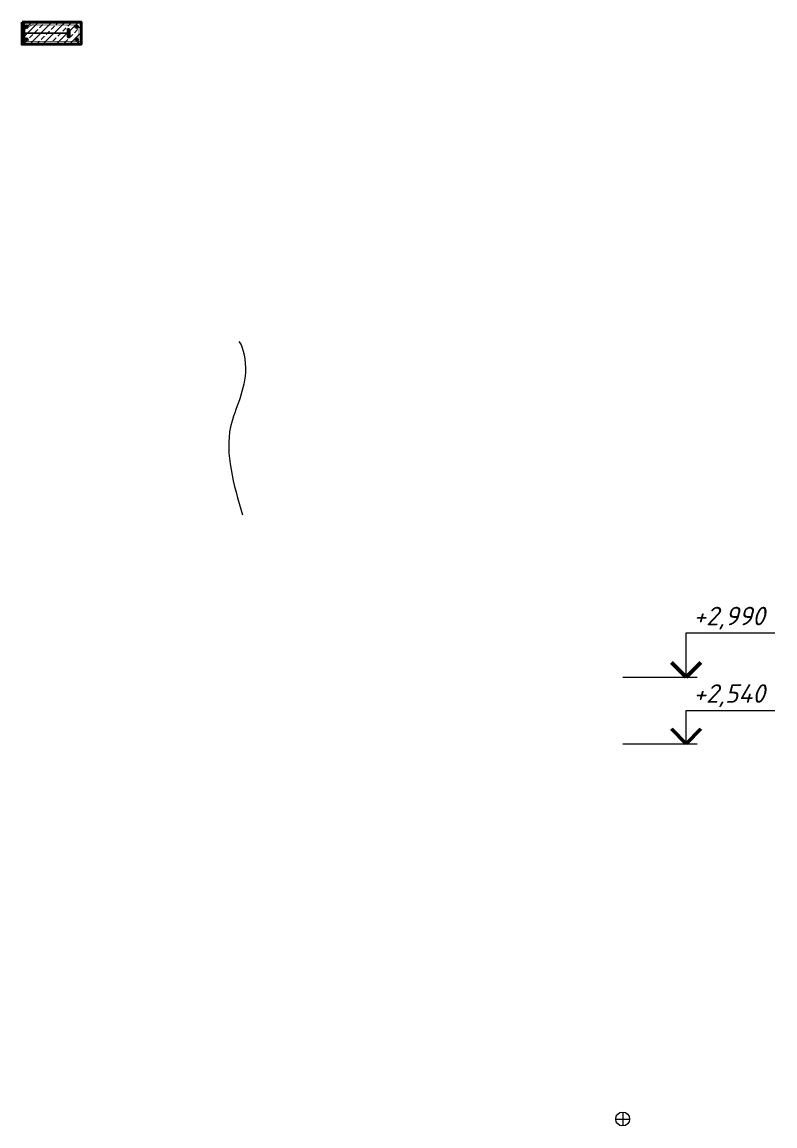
# Model space of a CAD drawing. Header units: millimetres. Extents: x -1807136 to 209800, y 0 to 410608.
# Drawn here: x 49953 to 55049, y 35561 to 43032 of the extents above; entities that cross this region are included whole.
import ezdxf

# ---------------------------------------------------------------- set-up
doc = ezdxf.new("R2010")
doc.units = ezdxf.units.MM
doc.header["$PDMODE"] = 3
doc.linetypes.add('HIDDEN', pattern=[0.375, 0.25, -0.125])
doc.layers.get('0').update_dxf_attribs({"lineweight": 5})
doc.layers.get('Defpoints').update_dxf_attribs({"lineweight": 0})
for name, color, linetype, lineweight in [('!!!Металл разрез', 7, 'Continuous', 35), ('#Арматура', 152, 'Continuous', 30), ('#Бетон разрез', 22, 'Continuous', 40), ('#разм', 7, 'Continuous', 9), ('A-okno', 7, 'Continuous', 0), ('k_ Каркасы', 66, 'Continuous', 0)]:
    doc.layers.add(name, color=color, linetype=linetype, lineweight=lineweight)
doc.layers.add('#Hatch', color=252, linetype='Continuous', lineweight=5, true_color=0x696969)
doc.styles.add('STEP PR', font='isocpeui.ttf')
doc.dimstyles.new('высотные отметки', dxfattribs={"dimtxt": 500, "dimasz": 100, "dimexe": 100, "dimexo": 0.625, "dimgap": 50, "dimtad": 1, "dimtih": 1, "dimtoh": 1, "dimdec": 3, "dimlfac": 0.001, "dimrnd": 0.005, "dimzin": 9, "dimtxsty": 'STEP PR', "dimblk": 'NONE', "dimcen": 100, "dimdle": 100, "dimse1": 1, "dimse2": 1, "dimsd1": 1, "dimsd2": 1, "dimadec": 0, "dimazin": 0, "dimtfac": 1, "dimtdec": 3, "dimtmove": 0, "dimatfit": 2, "dimldrblk": 'NONE', "dimfxl": 1, "dimarcsym": 0})

# ---------------------------------------------------------------- blocks, each defined once
blk = doc.blocks.new('*D590')
at = {"layer": 'Defpoints', "color": 0, "ltscale": 3, "transparency": 16777216}
for p in [(4576313, -918920, 0), (4577210, -918920), (4576313, -924000)]:
    blk.add_point(p, dxfattribs=at)
at = {"layer": '#разм', "color": 0, "ltscale": 3, "transparency": 16777216, "insert": (4577755, -918269), "char_height": 250, "attachment_point": 5, "style": 'STEP PR'}
blk.add_mtext('+2,540', dxfattribs=at)
blk = doc.blocks.new('_None')
blk = doc.blocks.new('*D587')
at = {"layer": 'Defpoints', "color": 0, "ltscale": 3, "transparency": 16777216}
for p in [(4576313, -918020, 0), (4577223, -918020), (4576313, -924000)]:
    blk.add_point(p, dxfattribs=at)
at = {"layer": '#разм', "color": 0, "ltscale": 3, "transparency": 16777216, "insert": (4577755, -917220), "char_height": 250, "attachment_point": 5, "style": 'STEP PR'}
blk.add_mtext('+2,990', dxfattribs=at)
blk = doc.blocks.new('*U29')
at = {"layer": '#Арматура', "lineweight": 0}
h = blk.add_hatch(dxfattribs=at)
h.set_pattern_fill('ANSI31', scale=1.6)
edge = h.paths.add_edge_path()
edge.add_arc((0, 8), 8, 0, 360)
blk.add_circle((0, 8), 8)
blk = doc.blocks.new('пояс_150')
at = {"layer": '#Hatch'}
h = blk.add_hatch(dxfattribs=at)
h.set_pattern_fill('ANSI31', color=256, scale=2)
h.set_pattern_definition([(45, (-9255.119, -45832.314), (-4.4901281, 4.4901281), [])])
h.paths.add_polyline_path([(10, 150), (0, 150), (0, 75), (10, 75)])
h.paths.add_polyline_path([(10, 75), (0, 75), (0, 0), (10, 0)])
h = blk.add_hatch(dxfattribs=at)
h.set_pattern_fill('ANSI33', color=256, scale=10)
h.set_pattern_definition([(45, (-9255.12, -45832.314), (-44.90128, 44.90128), []), (45, (-9210.22, -45832.314), (-44.90128, 44.90128), [31.75, -15.875])])
h.paths.add_polyline_path([(400, 150), (10, 150), (10, 75), (400, 75)])
h.paths.add_polyline_path([(400, 75), (10, 75), (10, 0), (400, 0)])
h = blk.add_hatch(dxfattribs=at)
h.set_pattern_fill('ANSI31', color=256, scale=2)
h.paths.add_polyline_path([(320, 100), (310, 100), (310, 50), (320, 50)])
at = {"layer": '!!!Металл разрез'}
for points in [[(0, 150), (10, 150), (10, 0), (0, 0)], [(320, 100), (310, 100), (310, 50), (320, 50)]]:
    blk.add_lwpolyline(points, close=True, dxfattribs=at)
at = {"layer": '#Бетон разрез'}
blk.add_lwpolyline([(0, 150), (400, 150), (400, 0), (0, 0)], close=True, dxfattribs=at)
for points in [[(10, 150), (10, 0)], [(310, 100), (310, 50)], [(320, 100), (320, 50)]]:
    blk.add_lwpolyline(points)
at = {"linetype": 'HIDDEN', "ltscale": 20}
for points in [[(0, 81), (10, 81)], [(0, 81), (10, 81)], [(310, 81), (320, 81)], [(0, 69), (10, 69)], [(0, 69), (10, 69)], [(310, 69), (320, 69)]]:
    blk.add_lwpolyline(points, dxfattribs=at)
blk.add_lwpolyline([(310, 100), (310, 100), (310, 100), (310, 100)], close=True)
at = {"layer": 'k_ Каркасы', "const_width": 12}
blk.add_lwpolyline([(10, 75), (310, 75)], dxfattribs=at)
at = {"layer": 'k_ Каркасы', "const_width": 4}
blk.add_lwpolyline([(20, 120), (20, 30, 0.414214), (30, 20), (370, 20, 0.414214), (380, 30), (380, 120, 0.414214), (370, 130), (30, 130, 0.414214), (20, 120, 0.414214), (30, 110, 0.098491), (33.8, 110.8), (77.1, 135.8)], format="xyb", dxfattribs=at)
at = {"layer": '#Арматура'}
for p in [(30, 112), (30, 22)]:
    blk.add_blockref('*U29', p, dxfattribs=at)
at = {"layer": '#Арматура', "xscale": -1}
for p in [(370, 112), (370, 22)]:
    blk.add_blockref('*U29', p, dxfattribs=at)
blk = doc.blocks.new('*U11')
at = {"layer": '#разм', "ltscale": 100, "elevation": 0}
for points in [[(4577172.9323, -918469.4384), (4578374.8641, -918469.4384)], [(4577172.9323, -918920.2763), (4577172.9323, -918469.4384)], [(4576313.4569, -918920.2763), (4577322.9323, -918920.2763)]]:
    blk.add_lwpolyline(points, dxfattribs=at)
at = {"layer": 'A-okno', "color": 0, "lineweight": 50, "ltscale": 100, "elevation": 0}
for points in [[(4577172.9323, -918920.2763), (4576972.9324, -918720.2764)], [(4577172.9323, -918920.2763), (4577372.9322, -918720.2764)]]:
    blk.add_lwpolyline(points, dxfattribs=at)
at = {"layer": 'Defpoints', "color": 253, "lineweight": 15, "ltscale": 3, "elevation": 0}
blk.add_lwpolyline([(4576313.4569, -923906.6603), (4576313.4569, -924093.8923)], dxfattribs=at)
at = {"layer": 'Defpoints', "color": 253, "ltscale": 3, "elevation": 0}
blk.add_lwpolyline([(4576219.8409, -924000.2763), (4576407.0728, -924000.2763)], dxfattribs=at)
at = {"layer": 'Defpoints', "color": 253, "lineweight": 15, "ltscale": 3}
blk.add_circle((4576313.4569, -924000.2763, 0), 93.616, dxfattribs=at)
at = {"layer": '#разм', "ltscale": 3}
dim = blk.add_linear_dim(base=(4577209.9731, -918920.2763), p1=(4576313.4569, -924000.4215), p2=(4576313.4569, -918920.2763, 0), angle=90, dimstyle='высотные отметки', override={"dimtxt": 250, "dimlfac": 0.0005, "dimrnd": 0.005, "dimzin": 1, "dimpost": '+<>'}, dxfattribs=at)
dim.commit()
dim.dimension.update_dxf_attribs({"geometry": '*D590', "text_midpoint": (4577754.8594, -918469.4384), "dimtype": 160})
blk = doc.blocks.new('*U10')
at = {"layer": '#разм', "ltscale": 100, "elevation": 0}
for points in [[(4577172.9323, -917420.2763), (4578374.8641, -917420.2763)], [(4577172.9323, -918020.2763), (4577172.9323, -917420.2763)], [(4576313.4569, -918020.2763), (4577322.9323, -918020.2763)]]:
    blk.add_lwpolyline(points, dxfattribs=at)
at = {"layer": 'A-okno', "color": 0, "lineweight": 50, "ltscale": 100, "elevation": 0}
for points in [[(4577172.9323, -918020.2763), (4576972.9324, -917820.2764)], [(4577172.9323, -918020.2763), (4577372.9322, -917820.2764)]]:
    blk.add_lwpolyline(points, dxfattribs=at)
at = {"layer": 'Defpoints', "color": 253, "lineweight": 15, "ltscale": 3, "elevation": 0}
blk.add_lwpolyline([(4576313.4569, -923906.6603), (4576313.4569, -924093.8923)], dxfattribs=at)
at = {"layer": 'Defpoints', "color": 253, "ltscale": 3, "elevation": 0}
blk.add_lwpolyline([(4576219.8409, -924000.2763), (4576407.0728, -924000.2763)], dxfattribs=at)
at = {"layer": 'Defpoints', "color": 253, "lineweight": 15, "ltscale": 3}
blk.add_circle((4576313.4569, -924000.2763, 0), 93.616, dxfattribs=at)
at = {"layer": '#разм', "ltscale": 3}
dim = blk.add_linear_dim(base=(4577222.8519, -918020.2763), p1=(4576313.4569, -924000.4215), p2=(4576313.4569, -918020.2763, 0), angle=90, dimstyle='высотные отметки', override={"dimtxt": 250, "dimlfac": 0.0005, "dimrnd": 0.005, "dimzin": 1, "dimpost": '+<>'}, dxfattribs=at)
dim.commit()
dim.dimension.update_dxf_attribs({"geometry": '*D587', "text_midpoint": (4577754.8594, -917420.2763), "dimtype": 160})

msp = doc.modelspace()

# ---------------------------------------------------------------- linework, layer by layer
msp.add_open_spline([(51418.96542, 40869.62649), (51442.1351, 40856.52511), (51505.13157, 40593.56646), (51282.55414, 40252.96418), (51384.91665, 39903.30399), (51445.37827, 39696.7731)], degree=3, knots=[0, 0, 0, 0, 213.0690495863, 643.1395253742, 1263.7171546742, 1263.7171546742, 1263.7171546742, 1263.7171546742])

# ---------------------------------------------------------------- block references
at = {"layer": '#разм', "lineweight": 15, "xscale": 0.5, "yscale": 0.5, "zscale": 0.5}
for name in ['*U10', '*U11']:
    msp.add_blockref(name, (-2234137.99738, 497607.4521, 0), dxfattribs=at)
msp.add_blockref('пояс_150', (49952.59373, 42882.31395))

doc.saveas('drawing.dxf')
